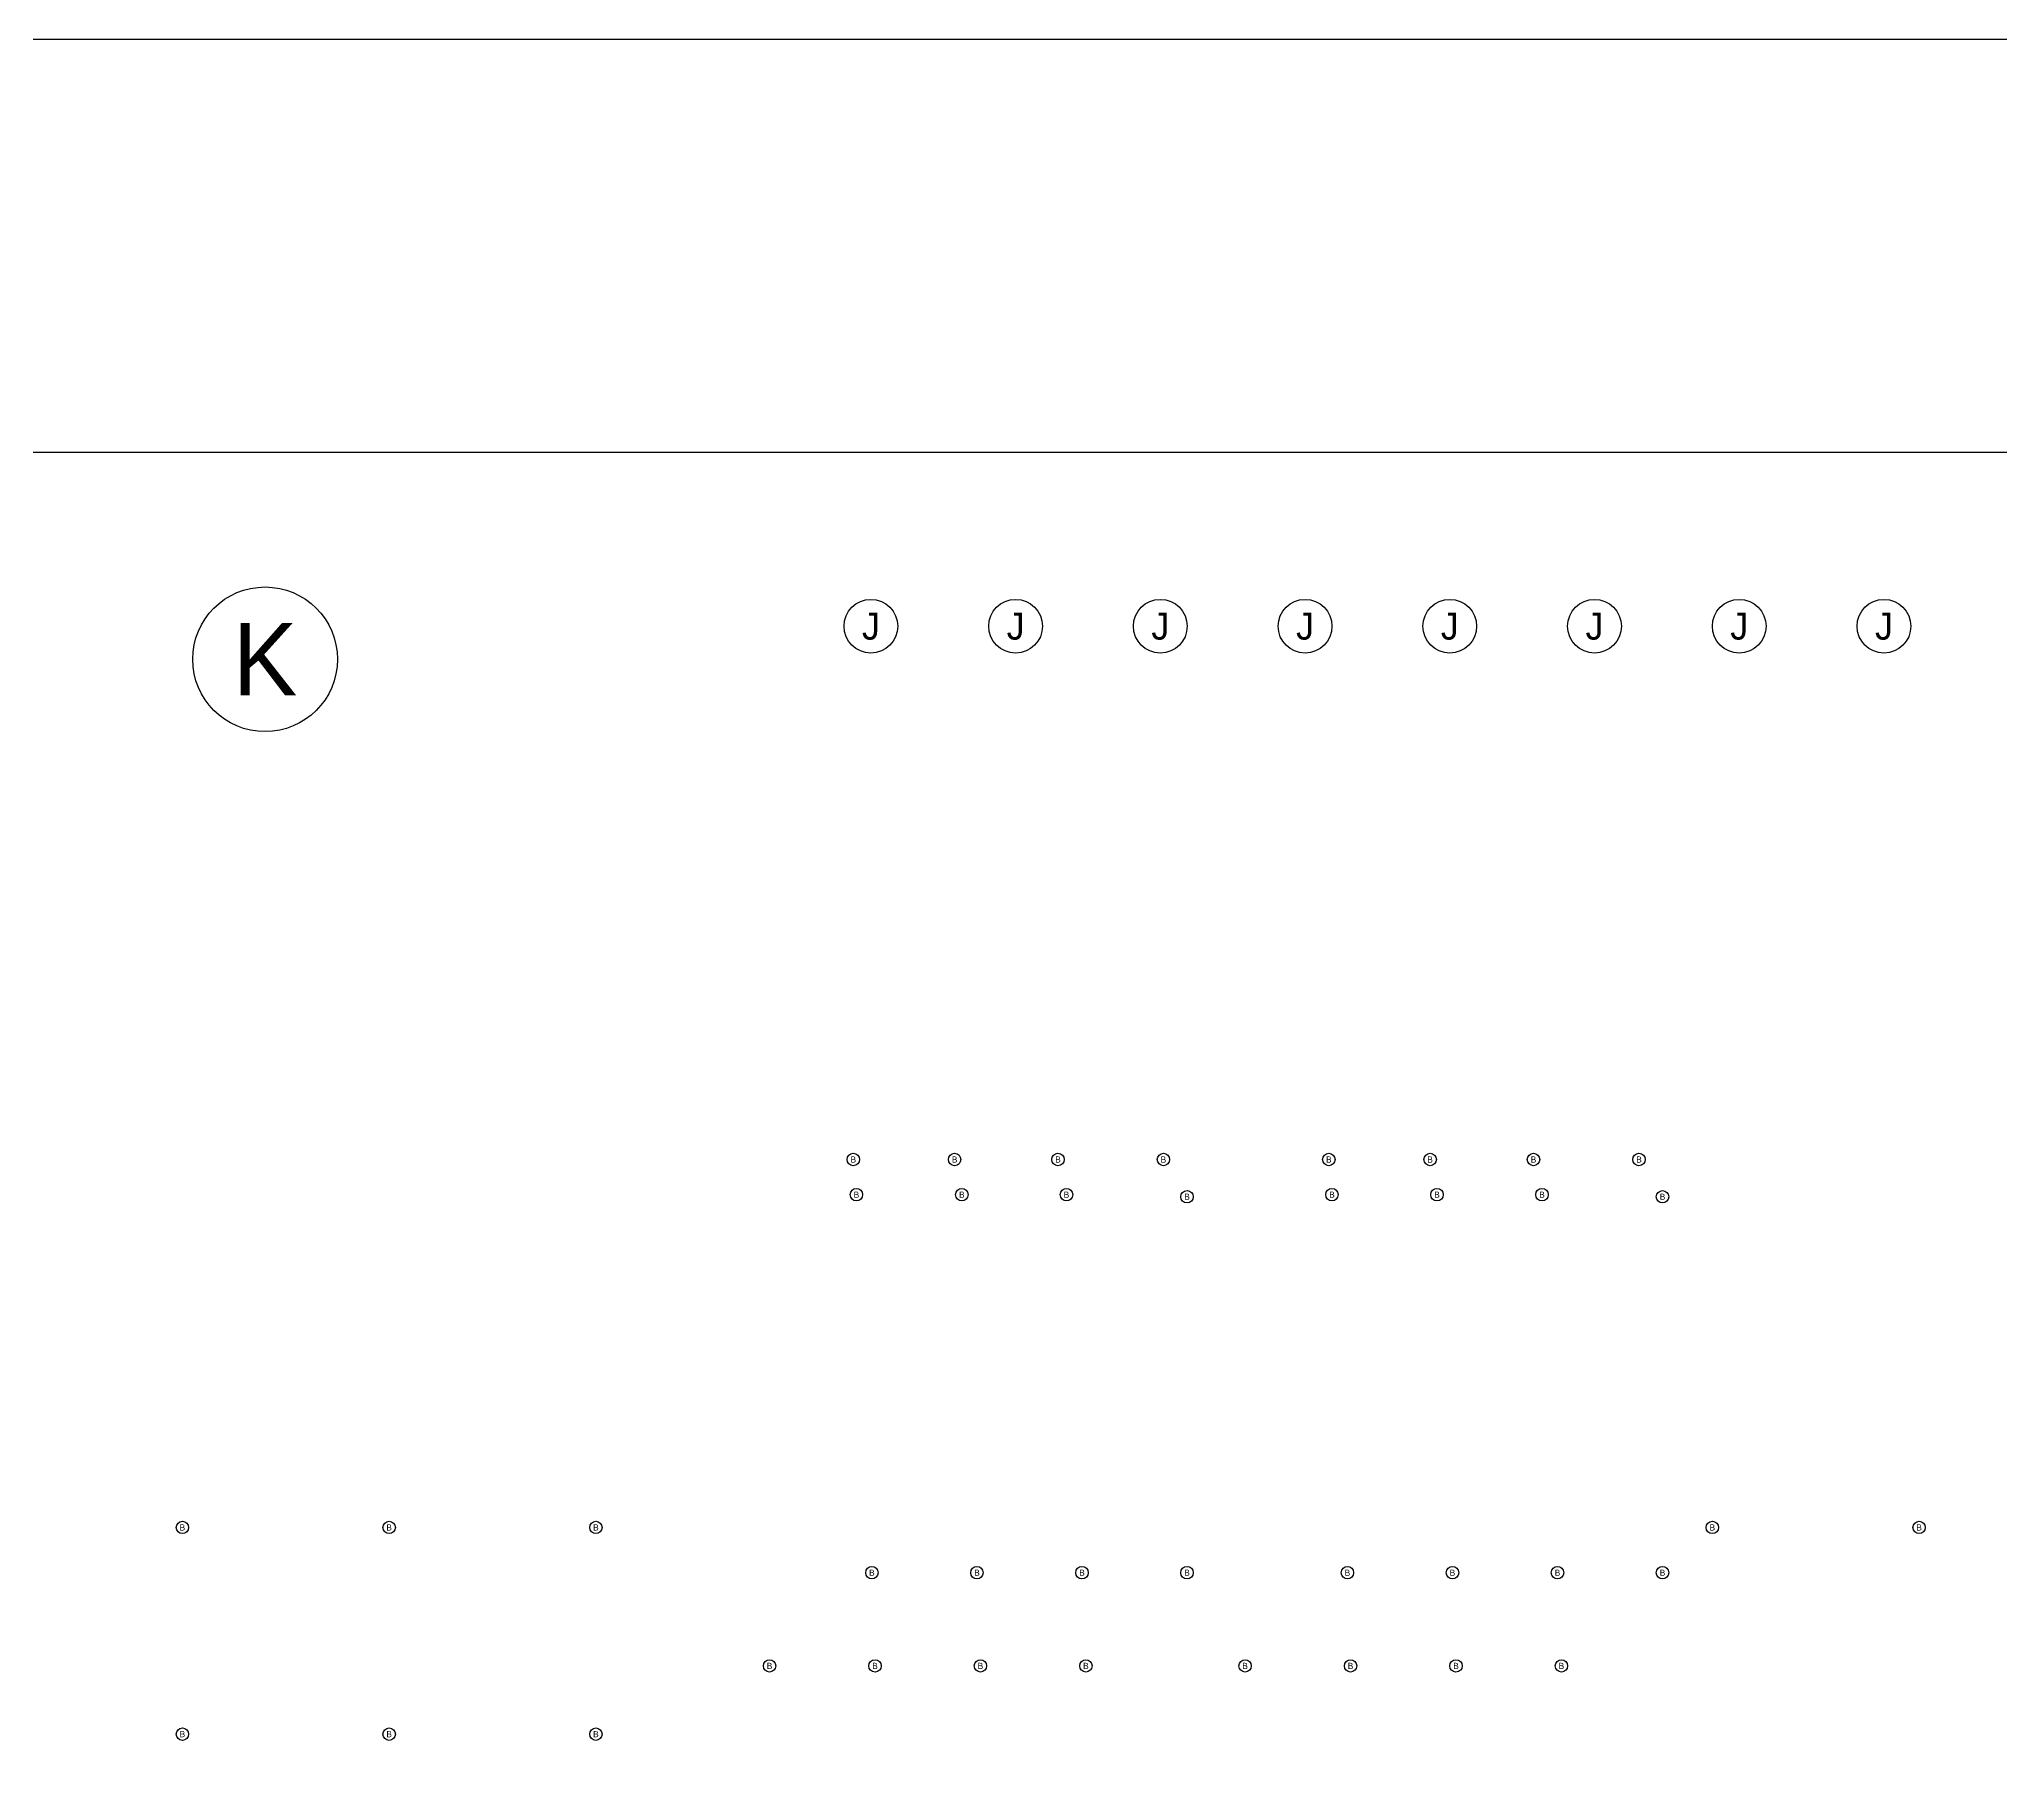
# Model space of a CAD drawing. Extents: x -12 to 315, y -10 to 160.
# Drawn here: x 84.54 to 131.98, y 117.87 to 160 of the extents above; entities that cross this region are included whole.
import ezdxf
from ezdxf.enums import TextEntityAlignment as Align

# ---------------------------------------------------------------- set-up
doc = ezdxf.new("R2010")
doc.units = 0
doc.layers.get('0').update_dxf_attribs({"linetype": 'CONTINUOUS'})
doc.layers.add('BG_OUTLINE', color=7, linetype='CONTINUOUS')
doc.layers.add('MA_NCLEGEND-1-6', color=231, linetype='CONTINUOUS')

# ---------------------------------------------------------------- blocks, each defined once
blk = doc.blocks.new('FIGURE_CIRCLE')
blk.add_circle((0, 0), 0.5)

msp = doc.modelspace()

# ---------------------------------------------------------------- linework, layer by layer
at = {"layer": 'BG_OUTLINE'}
msp.add_lwpolyline([(0, 150), (0, 160), (180, 160), (180, 150), (0, 150)], dxfattribs=at)
msp.add_lwpolyline([(180, 15), (180, 149, 0.414214), (179, 150), (1, 150, 0.414214), (0, 149), (0, 1, 0.414214), (1, 0), (179, 0, 0.414214), (180, 1), (180, 149)], format="xyb", dxfattribs=at)

# ---------------------------------------------------------------- block references
at = {"layer": 'MA_NCLEGEND-1-6'}
for p, xscale, yscale in [((90, 145), 3.5, 3.5), ((104.65, 145.8), 1.3, 1.3), ((108.15, 145.8), 1.3, 1.3), ((111.65, 145.8), 1.3, 1.3), ((115.15, 145.8), 1.3, 1.3), ((118.65, 145.8), 1.3, 1.3), ((122.15, 145.8), 1.3, 1.3), ((125.65, 145.8), 1.3, 1.3), ((129.15, 145.8), 1.3, 1.3), ((104.225, 132.9), 0.3, 0.3), ((106.675, 132.9), 0.3, 0.3), ((109.175, 132.9), 0.3, 0.3), ((111.725, 132.9), 0.3, 0.3), ((115.725, 132.9), 0.3, 0.3), ((118.175, 132.9), 0.3, 0.3), ((120.675, 132.9), 0.3, 0.3), ((123.225, 132.9), 0.3, 0.3), ((104.3, 132.05), 0.3, 0.3), ((106.85, 132.05), 0.3, 0.3), ((109.38, 132.05), 0.3, 0.3), ((112.295, 132), 0.3, 0.3), ((115.8, 132.05), 0.3, 0.3), ((118.34, 132.05), 0.3, 0.3), ((120.88, 132.05), 0.3, 0.3), ((123.795, 132), 0.3, 0.3), ((88, 124), 0.3, 0.3), ((93, 124), 0.3, 0.3), ((98, 124), 0.3, 0.3), ((125, 124), 0.3, 0.3), ((130, 124), 0.3, 0.3), ((104.675, 122.905), 0.3, 0.3), ((107.215, 122.905), 0.3, 0.3), ((109.755, 122.905), 0.3, 0.3), ((112.295, 122.905), 0.3, 0.3), ((116.175, 122.905), 0.3, 0.3), ((118.715, 122.905), 0.3, 0.3), ((121.255, 122.905), 0.3, 0.3), ((123.795, 122.905), 0.3, 0.3), ((102.2, 120.65), 0.3, 0.3), ((104.75, 120.65), 0.3, 0.3), ((107.3, 120.65), 0.3, 0.3), ((109.85, 120.65), 0.3, 0.3), ((113.7, 120.65), 0.3, 0.3), ((116.25, 120.65), 0.3, 0.3), ((118.8, 120.65), 0.3, 0.3), ((121.35, 120.65), 0.3, 0.3), ((88, 119), 0.3, 0.3), ((93, 119), 0.3, 0.3), ((98, 119), 0.3, 0.3)]:
    msp.add_blockref('FIGURE_CIRCLE', p, dxfattribs=dict(at, xscale=xscale, yscale=yscale))

# ---------------------------------------------------------------- texts
for s, height, p in [('J', 0.65, (104.65, 145.8)), ('J', 0.65, (108.15, 145.8)), ('J', 0.65, (111.65, 145.8)), ('J', 0.65, (115.15, 145.8)), ('J', 0.65, (118.65, 145.8)), ('J', 0.65, (122.15, 145.8)), ('J', 0.65, (125.65, 145.8)), ('J', 0.65, (129.15, 145.8)), ('K', 1.75, (90, 145)), ('B', 0.15, (104.225, 132.9)), ('B', 0.15, (106.675, 132.9)), ('B', 0.15, (109.175, 132.9)), ('B', 0.15, (111.725, 132.9)), ('B', 0.15, (115.725, 132.9)), ('B', 0.15, (118.175, 132.9)), ('B', 0.15, (120.675, 132.9)), ('B', 0.15, (123.225, 132.9)), ('B', 0.15, (104.3, 132.05)), ('B', 0.15, (106.85, 132.05)), ('B', 0.15, (109.38, 132.05)), ('B', 0.15, (112.295, 132)), ('B', 0.15, (115.8, 132.05)), ('B', 0.15, (118.34, 132.05)), ('B', 0.15, (120.88, 132.05)), ('B', 0.15, (123.795, 132)), ('B', 0.15, (88, 124)), ('B', 0.15, (93, 124)), ('B', 0.15, (98, 124)), ('B', 0.15, (125, 124)), ('B', 0.15, (130, 124)), ('B', 0.15, (104.675, 122.905)), ('B', 0.15, (107.215, 122.905)), ('B', 0.15, (109.755, 122.905)), ('B', 0.15, (112.295, 122.905)), ('B', 0.15, (116.175, 122.905)), ('B', 0.15, (118.715, 122.905)), ('B', 0.15, (121.255, 122.905)), ('B', 0.15, (123.795, 122.905)), ('B', 0.15, (102.2, 120.65)), ('B', 0.15, (104.75, 120.65)), ('B', 0.15, (107.3, 120.65)), ('B', 0.15, (109.85, 120.65)), ('B', 0.15, (113.7, 120.65)), ('B', 0.15, (116.25, 120.65)), ('B', 0.15, (118.8, 120.65)), ('B', 0.15, (121.35, 120.65)), ('B', 0.15, (88, 119)), ('B', 0.15, (93, 119)), ('B', 0.15, (98, 119))]:
    msp.add_text(s, height=height, dxfattribs=at).set_placement(p, align=Align.MIDDLE_CENTER)

doc.saveas('drawing.dxf')
